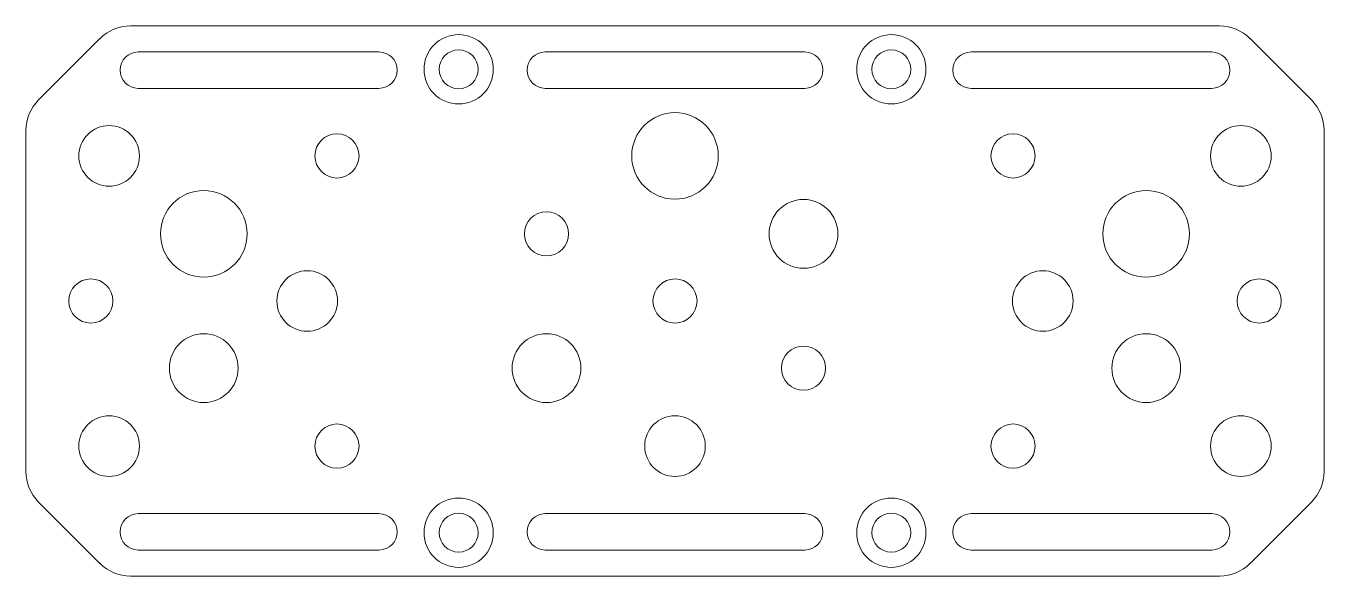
# Model space of a CAD drawing. Header units: millimetres. Extents: x 0 to 150, y 0 to 64.
import ezdxf

# ---------------------------------------------------------------- set-up
doc = ezdxf.new("R2010")
doc.units = ezdxf.units.MM

msp = doc.modelspace()

# ---------------------------------------------------------------- linework, layer by layer
at = {"color": 7, "linetype": 'Continuous', "lineweight": 15}
for p, q in [((137.93, 63.5), (12.07, 63.5)), ((8.54, 62.04), (1.46, 54.96)), ((148.54, 54.96), (141.46, 62.04)), ((40.79, 60.5), (12.98, 60.5)), ((90, 60.5), (60, 60.5)), ((137.02, 60.5), (109.21, 60.5)), ((12.98, 56.3), (40.79, 56.3)), ((60, 56.3), (90, 56.3)), ((109.21, 56.3), (137.02, 56.3)), ((0, 51.43), (0, 12.07)), ((150, 12.07), (150, 51.43)), ((1.46, 8.54), (8.54, 1.46)), ((141.46, 1.46), (148.54, 8.54)), ((40.79, 7.2), (12.98, 7.2)), ((90, 7.2), (60, 7.2)), ((137.02, 7.2), (109.21, 7.2)), ((12.98, 3), (40.79, 3)), ((60, 3), (90, 3)), ((109.21, 3), (137.02, 3)), ((12.07, 0), (137.93, 0))]:
    msp.add_line(p, q, dxfattribs=at)
for centre, radius in [((50, 58.5), 4), ((100, 58.5), 4), ((50, 58.5), 2.25), ((100, 58.5), 2.25), ((75, 48.5), 5), ((9.61, 48.5), 3.5), ((35.94, 48.5), 2.55), ((114.06, 48.5), 2.55), ((140.39, 48.5), 3.5), ((20.55, 39.5), 5), ((129.45, 39.5), 5), ((60.15, 39.5), 2.55), ((89.85, 39.5), 3.97), ((32.5, 31.75), 3.5), ((117.5, 31.75), 3.5), ((7.5, 31.75), 2.55), ((75, 31.75), 2.55), ((142.5, 31.75), 2.55), ((20.55, 24), 3.97), ((60.15, 24), 3.97), ((129.45, 24), 3.97), ((89.85, 24), 2.55), ((9.61, 15), 3.5), ((75, 15), 3.5), ((140.39, 15), 3.5), ((35.94, 15), 2.55), ((114.06, 15), 2.55), ((50, 5), 4), ((100, 5), 4), ((50, 5), 2.25), ((100, 5), 2.25)]:
    msp.add_circle(centre, radius, dxfattribs=at)
for centre, radius, start, end in [((12.07, 58.5), 5, 90, 135), ((137.93, 58.5), 5, 45, 90), ((12.98, 58.4), 2.1, 90, 270), ((40.79, 58.4), 2.1, 270, 90), ((60, 58.4), 2.1, 90, 270), ((90, 58.4), 2.1, 270, 90), ((109.21, 58.4), 2.1, 90, 270), ((137.02, 58.4), 2.1, 270, 90), ((5, 51.43), 5, 135, 180), ((145, 51.43), 5, 0, 45), ((5, 12.07), 5, 180, 225), ((145, 12.07), 5, 315, 0), ((12.98, 5.1), 2.1, 90, 270), ((40.79, 5.1), 2.1, 270, 90), ((60, 5.1), 2.1, 90, 270), ((90, 5.1), 2.1, 270, 90), ((109.21, 5.1), 2.1, 90, 270), ((137.02, 5.1), 2.1, 270, 90), ((12.07, 5), 5, 225, 270), ((137.93, 5), 5, 270, 315)]:
    msp.add_arc(centre, radius, start, end, dxfattribs=at)

doc.saveas('drawing.dxf')
